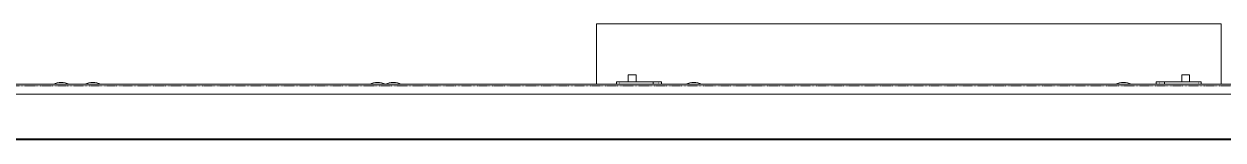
# Model space of a CAD drawing. Header units: millimetres. Extents: x 46989 to 543236, y 252623 to 526638.
# Drawn here: x 220972 to 234618, y 503362 to 504682 of the extents above; entities that cross this region are included whole.
import ezdxf

# ---------------------------------------------------------------- set-up
doc = ezdxf.new("R2010")
doc.units = ezdxf.units.MM
doc.linetypes.add('PHANTOM', pattern=[20, 10, -2, 2, -2, 2, -2])

msp = doc.modelspace()

# ---------------------------------------------------------------- linework, layer by layer
at = {"color": 7, "lineweight": 13, "ltscale": 0.03937}
for p, q in [((231041, 504682), (227486, 504682)), ((227486, 504682), (227486, 503996)), ((234596, 504682), (231041, 504682)), ((234596, 504682), (234596, 503996)), ((207353, 503996), (254728, 503996)), ((252910, 503885), (209173, 503885)), ((209173, 503376), (252910, 503376)), ((209173, 503362), (252910, 503362))]:
    msp.add_line(p, q, dxfattribs=at)
at = {"color": 7, "lineweight": 13, "ltscale": 0.001562}
for p, q in [((227893, 504105), (227848, 504105)), ((227938, 504105), (227893, 504105)), ((234238, 504105), (234193, 504105))]:
    msp.add_line(p, q, dxfattribs=at)
at = {"color": 7, "lineweight": 13, "ltscale": 0.002825}
for p, q in [((227848, 504023), (227848, 504105)), ((227938, 504023), (227938, 504105)), ((234148, 504023), (234148, 504105)), ((234238, 504023), (234238, 504105))]:
    msp.add_line(p, q, dxfattribs=at)
at = {"color": 7, "lineweight": 13, "ltscale": 0.001563}
msp.add_line((234193, 504105), (234148, 504105), dxfattribs=at)
at = {"color": 7, "linetype": 'PHANTOM', "lineweight": 13, "ltscale": 0.03937}
msp.add_line((207327, 503980), (254754, 503980), dxfattribs=at)
at = {"color": 7, "lineweight": 13, "ltscale": 0.003125}
for p, q in [((221666, 503996), (221756, 503996)), ((225086, 503996), (225176, 503996)), ((228506, 503996), (228596, 503996)), ((233395, 503996), (233485, 503996))]:
    msp.add_line(p, q, dxfattribs=at)
at = {"color": 7, "lineweight": 13, "ltscale": 0.002742}
for p, q in [((221756, 503996), (221835, 503996)), ((225176, 503996), (225255, 503996)), ((228596, 503996), (228675, 503996)), ((233485, 503996), (233564, 503996))]:
    msp.add_line(p, q, dxfattribs=at)
at = {"color": 7, "lineweight": 13, "ltscale": 0.000382551}
for p, q in [((221835, 503996), (221846, 503996)), ((233564, 503996), (233575, 503996))]:
    msp.add_line(p, q, dxfattribs=at)
at = {"color": 7, "lineweight": 13, "ltscale": 0.000382566}
msp.add_line((225255, 503996), (225266, 503996), dxfattribs=at)
at = {"color": 7, "lineweight": 13, "ltscale": 0.000938536}
for p, q in [((227717, 504023), (227744, 504023)), ((234341, 504023), (234368, 504023))]:
    msp.add_line(p, q, dxfattribs=at)
at = {"color": 7, "lineweight": 13, "ltscale": 0.000935021}
for p, q in [((227717, 504023), (227717, 503996)), ((228134, 504023), (228134, 503996)), ((228228, 504023), (228228, 503996)), ((233857, 504023), (233857, 503996)), ((233951, 504023), (233951, 503996)), ((234368, 504023), (234368, 503996)), ((234368, 504023), (234368, 503996))]:
    msp.add_line(p, q, dxfattribs=at)
at = {"color": 7, "lineweight": 13, "ltscale": 0.013534}
for p, q in [((228134, 504023), (227744, 504023)), ((233951, 504023), (234341, 504023))]:
    msp.add_line(p, q, dxfattribs=at)
at = {"color": 7, "linetype": 'PHANTOM', "lineweight": 13, "ltscale": 0.000935021}
for p, q in [((227744, 504023), (227744, 503996)), ((228190, 504023), (228190, 503996)), ((233895, 504023), (233895, 503996)), ((234341, 504023), (234341, 503996))]:
    msp.add_line(p, q, dxfattribs=at)
at = {"color": 7, "lineweight": 13, "ltscale": 0.001967}
for p, q in [((228190, 504023), (228134, 504023)), ((233895, 504023), (233951, 504023))]:
    msp.add_line(p, q, dxfattribs=at)
at = {"color": 7, "lineweight": 13, "ltscale": 0.001312}
for p, q in [((228190, 504023), (228228, 504023)), ((233857, 504023), (233895, 504023))]:
    msp.add_line(p, q, dxfattribs=at)
at = {"color": 7, "lineweight": 13, "ltscale": 0.000382581}
msp.add_line((228675, 503996), (228686, 503996), dxfattribs=at)
at = {"color": 7, "lineweight": 13, "ltscale": 0.03937}
for centre, start, end in [((221396, 503819), 90, 116.6573), ((221396, 503819), 63.3427, 90), ((221756, 503820), 90, 116.9915), ((221756, 503820), 63.0085, 90), ((224996, 503819), 90, 116.6573), ((224996, 503819), 63.3427, 90), ((225176, 503820), 90, 116.9915), ((225176, 503820), 63.0085, 90), ((228596, 503820), 90, 116.9915), ((228596, 503820), 63.0085, 90), ((233485, 503820), 90, 116.9915), ((233485, 503820), 63.0085, 90)]:
    msp.add_arc(centre, 198, start, end, dxfattribs=at)

doc.saveas('drawing.dxf')
